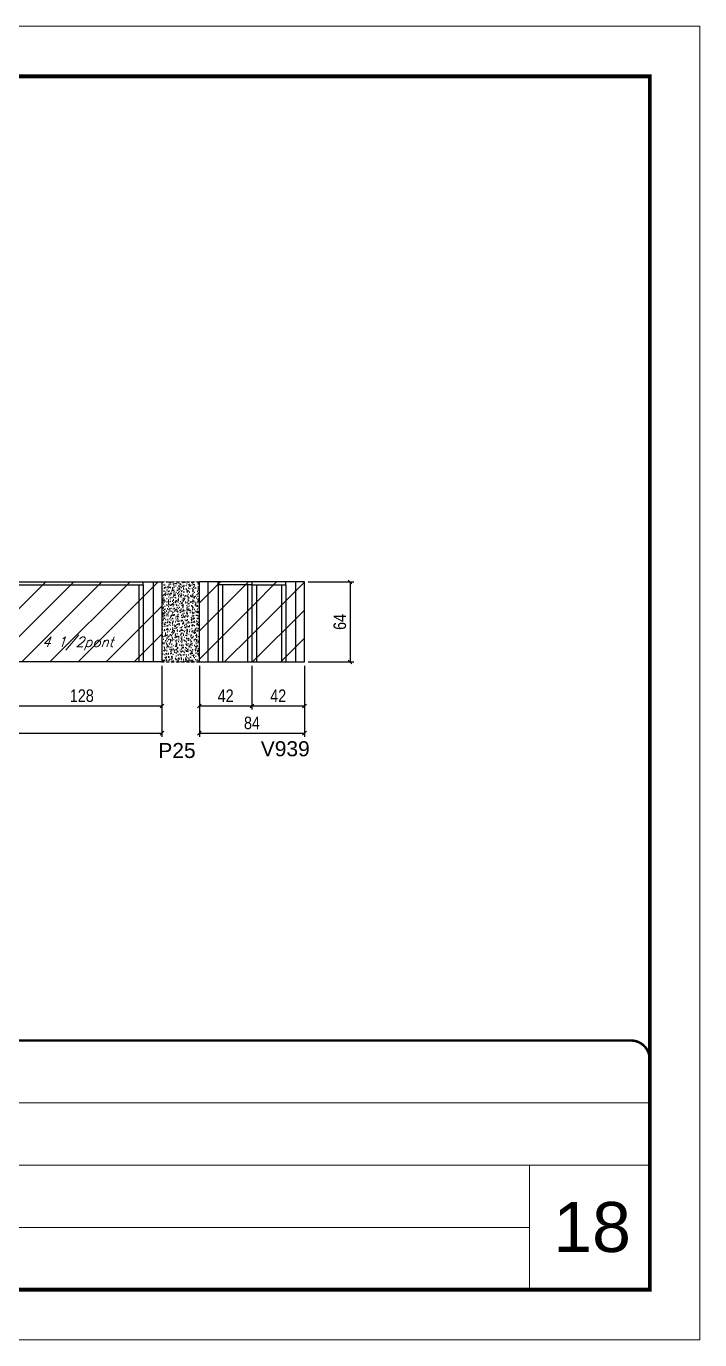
# Model space of a CAD drawing. Extents: x -20960 to -5926, y -2106 to 21915.
# Drawn here: x -9662 to -9123, y 16271 to 17321 of the extents above; entities that cross this region are included whole.
import ezdxf

# ---------------------------------------------------------------- set-up
doc = ezdxf.new("R2010")
doc.units = 0
doc.linetypes.add('CONTINUO', pattern=[0])
doc.linetypes.add('DASHED', pattern=[0.75, 0.5, -0.25])
for name, color, linetype in [('5', 5, 'Continuous'), ('COTA', 241, 'Continuous'), ('Painéis', 200, 'Continuous'), ('Reaproveitamento', 251, 'Continuous'), ('SARR_2.2x7', 40, 'Continuous'), ('SARR_3.5x7', 81, 'Continuous'), ('texto', 7, 'Continuous')]:
    doc.layers.add(name, color=color, linetype=linetype)
for name, color, linetype, lineweight in [('CARIMBO', 255, 'Continuous', 9), ('Folhas', 255, 'Continuous', 9), ('SARRAFO DE PRESSAO', 251, 'DASHED', 9)]:
    doc.layers.add(name, color=color, linetype=linetype, lineweight=lineweight)
doc.styles.add('ARIAL', font='arial.ttf')
doc.styles.add('COTA TECNICA', font='techl___.ttf', dxfattribs={"height": 10})
doc.styles.add('Romans', font='romans.shx')
doc.styles.get("Standard").update_dxf_attribs({"font": 'arial.ttf'})
doc.dimstyles.new('PAINEL', dxfattribs={"dimtxt": 10, "dimasz": 3, "dimexe": 3, "dimexo": 3, "dimgap": 3, "dimtad": 1, "dimdec": 1, "dimzin": 12, "dimdsep": 46, "dimtxsty": 'COTA TECNICA', "dimblk1": 'OBLIQUE', "dimblk2": 'OBLIQUE', "dimsah": 1, "dimcen": 0.9, "dimclrd": 4, "dimclre": 4, "dimclrt": 240, "dimadec": 1, "dimazin": 3, "dimtfac": 1, "dimtdec": 1, "dimtmove": 0, "dimatfit": 3, "dimfxl": 1, "dimtolj": 1, "dimtzin": 12, "dimarcsym": 0})
pattern_1 = [(45, (-143000.95, -16644.623), (-11.2253202, 11.2253202), [])]

# ---------------------------------------------------------------- blocks, each defined once
blk = doc.blocks.new('9999999999')
at = {"color": 30, "linetype": 'CONTINUO'}
for p, q in [((98564.6, 34379.6), (99584, 34379.6)), ((98564.6, 34329.8), (99488, 34329.8)), ((99584, 34329.8), (99488, 34329.8)), ((99488, 34329.8), (99488, 34230.2)), ((98564.6, 34280), (99488, 34280))]:
    blk.add_line(p, q, dxfattribs=at)
at = {"color": 30, "linetype": 'CONTINUO', "const_width": 2}
blk.add_lwpolyline([(99584, 34230.2), (99584, 34414.4, 0.414214), (99569, 34429.4), (98229, 34429.4, 0.414214), (98214, 34414.4), (98214, 34245.2, 0.414214), (98229, 34230.2), (99584, 34230.2)], format="xyb", dxfattribs=at)
at = {"layer": 'Folhas'}
blk.add_lwpolyline([(98139, 34190.2), (99624, 34190.2), (99624, 35240.2), (98139, 35240.2)], close=True, dxfattribs=at)
at = {"layer": 'Folhas', "color": 30, "const_width": 3}
blk.add_lwpolyline([(98214, 34230.2), (99584, 34230.2), (99584, 35200.2), (98214, 35200.2)], close=True, dxfattribs=at)
blk = doc.blocks.new('_Oblique')
at = {"color": 0, "linetype": 'ByBlock', "lineweight": -2}
blk.add_line((-0.5, -0.5), (0.5, 0.5), dxfattribs=at)
blk = doc.blocks.new('*D1875')
at = {"layer": 'COTA', "color": 4, "linetype": 'ByBlock', "lineweight": -2, "transparency": 16777216}
for p, q in [((-9681.5, 16809.9), (-9681.5, 16774.8)), ((-9553.5, 16809.9), (-9553.5, 16774.8)), ((-9681.5, 16777.8), (-9553.5, 16777.8))]:
    blk.add_line(p, q, dxfattribs=at)
at = {"layer": 'Defpoints', "color": 0, "linetype": 'ByBlock', "transparency": 16777216}
for p in [(-9681.5, 16812.9), (-9553.5, 16812.9), (-9553.5, 16777.8)]:
    blk.add_point(p, dxfattribs=at)
at = {"layer": 'COTA', "color": 4, "linetype": 'ByBlock', "lineweight": -2, "transparency": 16777216, "xscale": 3, "yscale": 3, "zscale": 3, "rotation": 180}
blk.add_blockref('_Oblique', (-9681.5, 16777.8), dxfattribs=at)
at = {"layer": 'COTA', "color": 4, "linetype": 'ByBlock', "lineweight": -2, "transparency": 16777216, "xscale": 3, "yscale": 3, "zscale": 3}
blk.add_blockref('_Oblique', (-9553.5, 16777.8), dxfattribs=at)
at = {"layer": 'COTA', "color": 240, "linetype": 'ByBlock', "transparency": 16777216, "insert": (-9617.5, 16785.9), "char_height": 10, "attachment_point": 5, "style": 'COTA TECNICA'}
blk.add_mtext('\\A1;128', dxfattribs=at)
blk = doc.blocks.new('*D1876')
at = {"layer": 'COTA', "color": 4, "linetype": 'ByBlock', "lineweight": -2, "transparency": 16777216}
for p, q in [((-9523.5, 16809.9), (-9523.5, 16774.8)), ((-9481.5, 16809.9), (-9481.5, 16774.8)), ((-9523.5, 16777.8), (-9481.5, 16777.8))]:
    blk.add_line(p, q, dxfattribs=at)
at = {"layer": 'Defpoints', "color": 0, "linetype": 'ByBlock', "transparency": 16777216}
for p in [(-9523.5, 16812.9), (-9481.5, 16812.9), (-9481.5, 16777.8)]:
    blk.add_point(p, dxfattribs=at)
at = {"layer": 'COTA', "color": 4, "linetype": 'ByBlock', "lineweight": -2, "transparency": 16777216, "xscale": 3, "yscale": 3, "zscale": 3, "rotation": 180}
blk.add_blockref('_Oblique', (-9523.5, 16777.8), dxfattribs=at)
at = {"layer": 'COTA', "color": 4, "linetype": 'ByBlock', "lineweight": -2, "transparency": 16777216, "xscale": 3, "yscale": 3, "zscale": 3}
blk.add_blockref('_Oblique', (-9481.5, 16777.8), dxfattribs=at)
at = {"layer": 'COTA', "color": 240, "linetype": 'ByBlock', "transparency": 16777216, "insert": (-9502.5, 16785.9), "char_height": 10, "attachment_point": 5, "style": 'COTA TECNICA'}
blk.add_mtext('\\A1;42', dxfattribs=at)
blk = doc.blocks.new('*D1877')
at = {"layer": 'COTA', "color": 4, "linetype": 'ByBlock', "lineweight": -2, "transparency": 16777216}
for p, q in [((-9481.5, 16809.9), (-9481.5, 16774.8)), ((-9439.5, 16809.9), (-9439.5, 16774.8)), ((-9481.5, 16777.8), (-9439.5, 16777.8))]:
    blk.add_line(p, q, dxfattribs=at)
at = {"layer": 'Defpoints', "color": 0, "linetype": 'ByBlock', "transparency": 16777216}
for p in [(-9481.5, 16812.9), (-9439.5, 16812.9), (-9439.5, 16777.8)]:
    blk.add_point(p, dxfattribs=at)
at = {"layer": 'COTA', "color": 4, "linetype": 'ByBlock', "lineweight": -2, "transparency": 16777216, "xscale": 3, "yscale": 3, "zscale": 3, "rotation": 180}
blk.add_blockref('_Oblique', (-9481.5, 16777.8), dxfattribs=at)
at = {"layer": 'COTA', "color": 4, "linetype": 'ByBlock', "lineweight": -2, "transparency": 16777216, "xscale": 3, "yscale": 3, "zscale": 3}
blk.add_blockref('_Oblique', (-9439.5, 16777.8), dxfattribs=at)
at = {"layer": 'COTA', "color": 240, "linetype": 'ByBlock', "transparency": 16777216, "insert": (-9460.5, 16785.9), "char_height": 10, "attachment_point": 5, "style": 'COTA TECNICA'}
blk.add_mtext('\\A1;42', dxfattribs=at)
blk = doc.blocks.new('*D1878')
at = {"layer": 'COTA', "color": 4, "linetype": 'ByBlock', "lineweight": -2, "transparency": 16777216}
for p, q in [((-9436.5, 16876.9), (-9400.1, 16876.9)), ((-9403.1, 16876.9), (-9403.1, 16812.9)), ((-9436.5, 16812.9), (-9400.1, 16812.9))]:
    blk.add_line(p, q, dxfattribs=at)
at = {"layer": 'Defpoints', "color": 0, "linetype": 'ByBlock', "transparency": 16777216}
for p in [(-9439.5, 16876.9), (-9439.5, 16812.9), (-9403.1, 16812.9)]:
    blk.add_point(p, dxfattribs=at)
at = {"layer": 'COTA', "color": 4, "linetype": 'ByBlock', "lineweight": -2, "transparency": 16777216, "xscale": 3, "yscale": 3, "zscale": 3}
for p, rotation in [((-9403.1, 16876.9), 90), ((-9403.1, 16812.9), 270)]:
    blk.add_blockref('_Oblique', p, dxfattribs=dict(at, rotation=rotation))
at = {"layer": 'COTA', "color": 240, "linetype": 'ByBlock', "transparency": 16777216, "insert": (-9411.2, 16844.9), "char_height": 10, "attachment_point": 5, "rotation": 90, "style": 'COTA TECNICA'}
blk.add_mtext('\\A1;64', dxfattribs=at)
blk = doc.blocks.new('*D1880')
at = {"layer": 'COTA', "color": 4, "linetype": 'ByBlock', "lineweight": -2, "transparency": 16777216}
for p, q in [((-9803.5, 16809.9), (-9803.5, 16753)), ((-9553.5, 16809.9), (-9553.5, 16753)), ((-9803.5, 16756), (-9553.5, 16756))]:
    blk.add_line(p, q, dxfattribs=at)
at = {"layer": 'Defpoints', "color": 0, "linetype": 'ByBlock', "transparency": 16777216}
for p in [(-9803.5, 16812.9), (-9553.5, 16812.9), (-9553.5, 16756)]:
    blk.add_point(p, dxfattribs=at)
at = {"layer": 'COTA', "color": 4, "linetype": 'ByBlock', "lineweight": -2, "transparency": 16777216, "xscale": 3, "yscale": 3, "zscale": 3, "rotation": 180}
blk.add_blockref('_Oblique', (-9803.5, 16756), dxfattribs=at)
at = {"layer": 'COTA', "color": 4, "linetype": 'ByBlock', "lineweight": -2, "transparency": 16777216, "xscale": 3, "yscale": 3, "zscale": 3}
blk.add_blockref('_Oblique', (-9553.5, 16756), dxfattribs=at)
at = {"layer": 'COTA', "color": 240, "linetype": 'ByBlock', "transparency": 16777216, "insert": (-9678.5, 16764.1), "char_height": 10, "attachment_point": 5, "style": 'COTA TECNICA'}
blk.add_mtext('\\A1;250', dxfattribs=at)
blk = doc.blocks.new('*D1881')
at = {"layer": 'COTA', "color": 4, "linetype": 'ByBlock', "lineweight": -2, "transparency": 16777216}
for p, q in [((-9523.5, 16809.9), (-9523.5, 16753)), ((-9439.5, 16809.9), (-9439.5, 16753)), ((-9523.5, 16756), (-9439.5, 16756))]:
    blk.add_line(p, q, dxfattribs=at)
at = {"layer": 'Defpoints', "color": 0, "linetype": 'ByBlock', "transparency": 16777216}
for p in [(-9523.5, 16812.9), (-9439.5, 16812.9), (-9439.5, 16756)]:
    blk.add_point(p, dxfattribs=at)
at = {"layer": 'COTA', "color": 4, "linetype": 'ByBlock', "lineweight": -2, "transparency": 16777216, "xscale": 3, "yscale": 3, "zscale": 3, "rotation": 180}
blk.add_blockref('_Oblique', (-9523.5, 16756), dxfattribs=at)
at = {"layer": 'COTA', "color": 4, "linetype": 'ByBlock', "lineweight": -2, "transparency": 16777216, "xscale": 3, "yscale": 3, "zscale": 3}
blk.add_blockref('_Oblique', (-9439.5, 16756), dxfattribs=at)
at = {"layer": 'COTA', "color": 240, "linetype": 'ByBlock', "transparency": 16777216, "insert": (-9481.5, 16764.1), "char_height": 10, "attachment_point": 5, "style": 'COTA TECNICA'}
blk.add_mtext('\\A1;84', dxfattribs=at)

msp = doc.modelspace()

# ---------------------------------------------------------------- hatches: boundary and pattern name
at = {"layer": 'COTA', "linetype": 'ByBlock'}
h = msp.add_hatch(dxfattribs=at)
h.set_pattern_fill('AR-CONC', color=256, scale=0.03)
h.set_pattern_definition([(50, (-143000.9504, -16644.623), (5.46554007, -0.47817257), [0.5715, -6.2865]), (355, (-143000.9504, -16644.623), (-1.05730264, 5.73170536), [0.4572, -5.02921753]), (100.4514447, (-143000.495, -16644.663), (4.40823741, 5.25353256), [0.48570026, -5.34270734]), (46.1842, (-143000.9504, -16643.099), (8.13237123, -1.26126984), [0.85725, -9.42975]), (96.6355576, (-143000.273, -16643.204), (7.122124, 7.42278374), [0.7285507, -8.01406824]), (351.184151, (-143000.95, -16643.099), (7.122124, 7.42278374), [0.685799, -7.54379196]), (21, (-143000.1884, -16643.48), (4.54843174, -3.06795595), [0.5715, -6.2865]), (326, (-143000.1884, -16643.48), (1.85406085, 5.52563898), [0.4572, -5.0292]), (71.451445, (-142999.8094, -16643.736), (6.40249258, 2.45768307), [0.48570026, -5.34269813]), (37.5, (-143000.9504, -16644.623), (0.092658098, 2.536651166), [0, -4.96824, 0, -5.1054, 0, -5.04825]), (7.5, (-143000.9504, -16644.623), (2.004589875, 3.005417245), [0, -2.91084, 0, -4.85394, 0, -1.92405]), (327.5, (-143002.6497, -16644.623), (4.067717855, -0.17186232), [0, -1.905, 0, -5.9436, 0, -7.8867]), (317.5, (-143003.4117, -16644.623), (4.44387544, 0.76279473), [0, -2.4765, 0, -3.94716, 0, -5.6007])])
h.paths.add_polyline_path([(-9553.45, 16812.88), (-9523.45, 16812.88), (-9523.45, 16876.88), (-9553.45, 16876.88)])
at = {"layer": 'Reaproveitamento', "transparency": 33554684}
h = msp.add_hatch(dxfattribs=at)
h.set_pattern_fill('ANSI31', color=256, scale=5)
h.set_pattern_definition([(45, (1585, 0), (-11.22532, 11.22532), [])])
h.paths.add_polyline_path([(-9553.45, 16812.88), (-9553.45, 16876.88), (-9681.45, 16876.88), (-9681.45, 16812.88)])
at = {"layer": 'Reaproveitamento', "linetype": 'ByBlock'}
h = msp.add_hatch(dxfattribs=at)
h.set_pattern_fill('ANSI31', color=256, scale=5)
h.set_pattern_definition(pattern_1)
h.paths.add_polyline_path([(-9523.45, 16812.88), (-9481.45, 16812.88), (-9481.45, 16876.88), (-9523.45, 16876.88)])
h = msp.add_hatch(dxfattribs=at)
h.set_pattern_fill('ANSI31', color=256, scale=5)
h.set_pattern_definition(pattern_1)
h.paths.add_polyline_path([(-9481.45, 16812.88), (-9439.45, 16812.88), (-9439.45, 16876.88), (-9481.45, 16876.88)])

# ---------------------------------------------------------------- linework, layer by layer
at = {"layer": 'COTA', "linetype": 'DASHED', "ltscale": 0.3}
for p, q in [((-9553.45, 16876.88), (-9523.45, 16876.88)), ((-9553.45, 16812.88), (-9523.45, 16812.88))]:
    msp.add_line(p, q, dxfattribs=at)
at = {"layer": 'Painéis', "linetype": 'ByBlock'}
for p, q in [((-9803.45, 16876.88), (-9553.45, 16876.88)), ((-9553.45, 16876.88), (-9553.45, 16812.88)), ((-9523.45, 16812.88), (-9523.45, 16876.88)), ((-9439.45, 16876.88), (-9523.45, 16876.88)), ((-9481.45, 16812.88), (-9481.45, 16876.88)), ((-9439.45, 16812.88), (-9439.45, 16876.88)), ((-9553.45, 16812.88), (-9803.45, 16812.88)), ((-9523.45, 16812.88), (-9439.45, 16812.88))]:
    msp.add_line(p, q, dxfattribs=at)
at = {"layer": 'SARR_2.2x7', "linetype": 'Continuous', "ltscale": 50}
for p, q in [((-9681.45, 16874.68), (-9568.45, 16874.68)), ((-9568.45, 16874.68), (-9568.45, 16876.88)), ((-9560.45, 16876.88), (-9560.45, 16812.88)), ((-9516.45, 16812.88), (-9516.45, 16876.88)), ((-9508.45, 16874.68), (-9508.45, 16876.88)), ((-9481.45, 16874.68), (-9508.45, 16874.68)), ((-9481.45, 16874.68), (-9454.45, 16874.68)), ((-9454.45, 16874.68), (-9454.45, 16876.88)), ((-9446.45, 16812.88), (-9446.45, 16876.88))]:
    msp.add_line(p, q, dxfattribs=at)
at = {"layer": 'SARR_3.5x7'}
for p, q in [((-9571.95, 16874.68), (-9571.95, 16812.88)), ((-9568.45, 16874.68), (-9568.45, 16812.88)), ((-9508.45, 16874.68), (-9508.45, 16812.88)), ((-9504.95, 16874.68), (-9504.95, 16812.88)), ((-9484.95, 16874.68), (-9484.95, 16812.88)), ((-9477.95, 16874.68), (-9477.95, 16812.88)), ((-9457.95, 16874.68), (-9457.95, 16812.88)), ((-9454.45, 16874.68), (-9454.45, 16812.88))]:
    msp.add_line(p, q, dxfattribs=at)

# ---------------------------------------------------------------- block references
at = {"layer": 'SARRAFO DE PRESSAO', "color": 6, "linetype": 'ByBlock'}
msp.add_blockref('9999999999', (-108747.48, -17919.11), dxfattribs=at)

# ---------------------------------------------------------------- texts
at = {"layer": '5', "linetype": 'Continuous'}
for s, p in [('P25', (-9556.35, 16736.14)), ('V939', (-9474.44, 16737.55))]:
    msp.add_text(s, height=12, rotation=0.00004, dxfattribs=at).set_placement(p)
at = {"layer": 'CARIMBO', "style": 'ARIAL'}
msp.add_text('18', height=40, dxfattribs=at).set_placement((-9240.64, 16341.23))
at = {"layer": 'texto', "color": 2, "insert": (-9620.69, 16827.62), "char_height": 8, "attachment_point": 5, "style": 'Romans'}
msp.add_mtext('{\\Q19;\\C256;4 1/2pont}', dxfattribs=at)

# ---------------------------------------------------------------- dimensions: what is measured, and where the dimension line sits
at = {"layer": 'COTA', "linetype": 'ByBlock'}
dim = msp.add_linear_dim(base=(-9403.05, 16812.88), p1=(-9439.45, 16876.88), p2=(-9439.45, 16812.88), angle=90, dimstyle='PAINEL', dxfattribs=at)
dim.commit()
dim.dimension.update_dxf_attribs({"geometry": '*D1878', "text_midpoint": (-9411.16, 16844.88)})
for base, p1, p2, picture, middle in [((-9553.45, 16755.96), (-9803.45, 16812.88), (-9553.45, 16812.88), '*D1880', (-9678.45, 16764.07)), ((-9481.45, 16777.84), (-9523.45, 16812.88), (-9481.45, 16812.88), '*D1876', (-9502.45, 16785.91)), ((-9439.45, 16755.96), (-9523.45, 16812.88), (-9439.45, 16812.88), '*D1881', (-9481.45, 16764.06))]:
    dim = msp.add_linear_dim(base=base, p1=p1, p2=p2, dimstyle='PAINEL', dxfattribs=at)
    dim.commit()
    dim.dimension.update_dxf_attribs({"geometry": picture, "text_midpoint": middle})
for base, p1, p2, picture, middle in [((-9553.45, 16777.84), (-9681.45, 16812.88), (-9553.45, 16812.88), '*D1875', (-9617.45, 16785.93)), ((-9439.45, 16777.84), (-9481.45, 16812.88), (-9439.45, 16812.88), '*D1877', (-9460.45, 16785.91))]:
    dim = msp.add_linear_dim(base=base, p1=p1, p2=p2, dimstyle='PAINEL', override={"dimtmove": 1}, dxfattribs=at)
    dim.commit()
    dim.dimension.update_dxf_attribs({"geometry": picture, "text_midpoint": middle})

doc.saveas('drawing.dxf')
